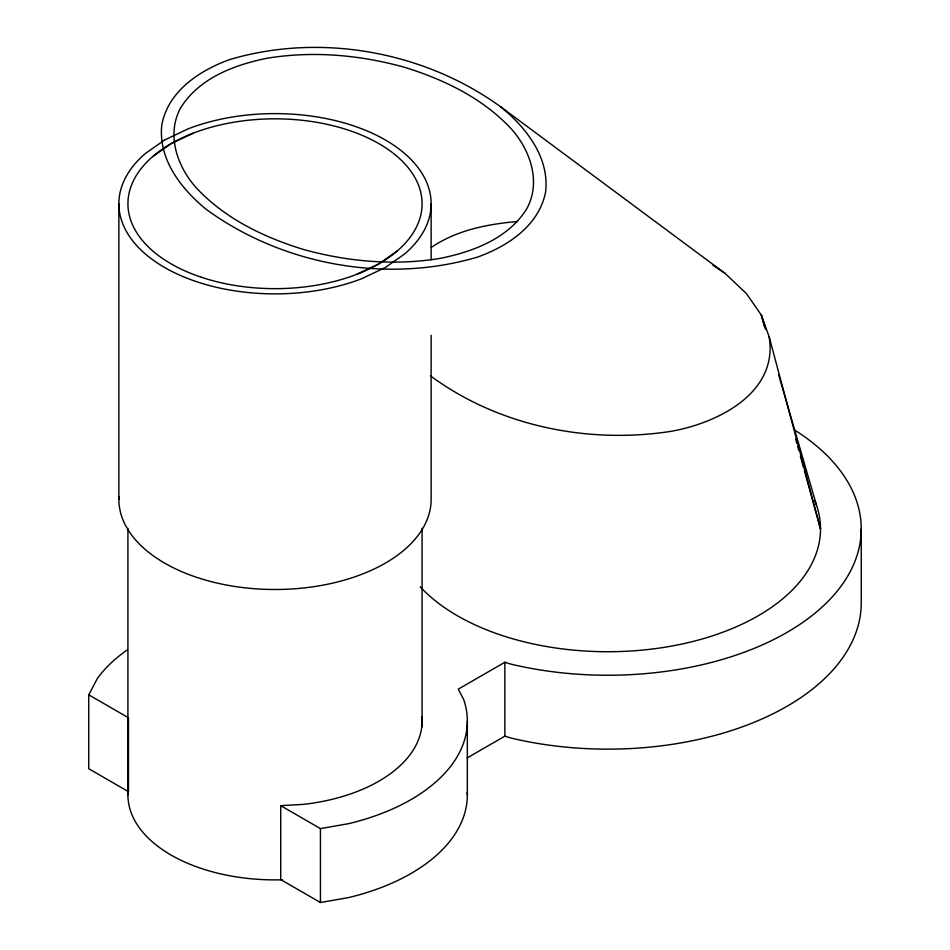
<?xml version="1.0" encoding="UTF-8"?>
<svg xmlns="http://www.w3.org/2000/svg" width="950" height="950" viewBox="0 0 950 950"><rect width="100%" height="100%" fill="white"/><g stroke="black" fill="none" stroke-linecap="round" stroke-linejoin="round"><path stroke-width="1.43" d="M88.754 694.842L128.476 717.773L128.476 791.671L88.754 768.74L88.754 694.842L97.304 678.573A192.339 111.043 0 0 1 127.526 649.776M431.253 247.475C456.428 230.197 487.599 224.069 517.584 221.504M152.701 156.572L171 143.699L193.289 133.143M397.29 250.919L379.003 263.791L356.713 274.348M794.924 430.243A253.436 146.324 0 0 1 815.302 612.94A253.436 146.324 0 0 1 510.827 664.109L504.854 662.269L458.256 689.166L463.647 699.402A192.339 111.043 0 0 1 348.603 823.662L320.435 828.602L280.713 805.659L280.713 879.569L320.435 902.5L348.603 897.572A192.339 111.043 0 0 0 467.269 792.074M467.079 757.981L504.854 736.167L510.827 738.008A253.436 146.324 0 0 0 861.246 602.822L861.246 528.924M280.713 805.659L303.691 804.353A147.084 84.918 0 0 0 421.907 716.918M501.077 107.101C424.46 51.395 320.661 32.549 229.674 59.577C199.464 70.502 168.376 91.01 161.821 124.688C157.914 159.22 181.153 188.801 206.364 209.487C282.981 265.204 386.781 284.038 477.767 257.011C507.977 246.086 539.066 225.578 545.621 191.9C549.528 157.368 526.288 127.799 501.077 107.101L725.087 273.386L746.451 293.633L761.33 315.067L769.168 336.858L820.515 528.924L804.341 470.464M712.797 265.086L725.087 273.386M430.374 375.772C498.382 426.051 587.646 444.184 670.641 431.395C716.977 423.344 778.454 393.407 769.168 336.858M765.451 329.234L761.33 315.067L764.489 326.468M778.596 374.585L816.43 504.961M795.661 439.102L796.836 443.377M797.632 446.227L798.819 450.514M800.387 456.214L803.546 467.614M504.854 662.269L504.854 736.167M467.341 721.074L467.341 794.972M431.134 203.751L431.134 259.908M431.134 335.291L431.134 499.356A156.132 90.143 0 0 1 272.65 589.487A156.132 90.143 0 0 1 118.94 496.648M422.085 528.259L422.085 726.809M320.435 828.602L320.435 902.5M127.918 528.259L127.918 794.972M118.869 203.751L118.869 499.356M814.957 501.054A212.705 122.799 0 0 1 682.717 643.863A212.705 122.799 0 0 1 420.221 586.815M282.364 879.783A147.084 84.918 0 0 1 128.096 790.828M180.524 108.074C166.25 134.615 177.021 166.001 195.771 187.269C224.461 218.405 263.589 237.191 303.537 249.494C348.044 261.761 394.998 265.893 440.705 258.293C473.575 251.513 508.476 238.414 526.918 208.513C541.203 181.973 530.421 150.599 511.67 129.319C482.98 98.183 443.852 79.396 403.904 67.106C359.397 54.827 312.443 50.706 266.736 58.306C233.866 65.075 198.966 78.173 180.524 108.074M164.599 140.006L145.172 153.662A156.132 90.143 0 0 0 164.599 267.484A156.132 90.143 0 0 0 361.736 278.694L385.403 267.484L404.819 253.828A156.132 90.143 0 0 0 385.403 140.006A156.132 90.143 0 0 0 188.254 128.796L164.599 140.006M201.459 277.281A147.084 84.918 0 0 0 422.085 203.751A147.084 84.918 0 0 0 201.459 130.209A147.084 84.918 0 0 0 201.459 277.281"/></g></svg>
